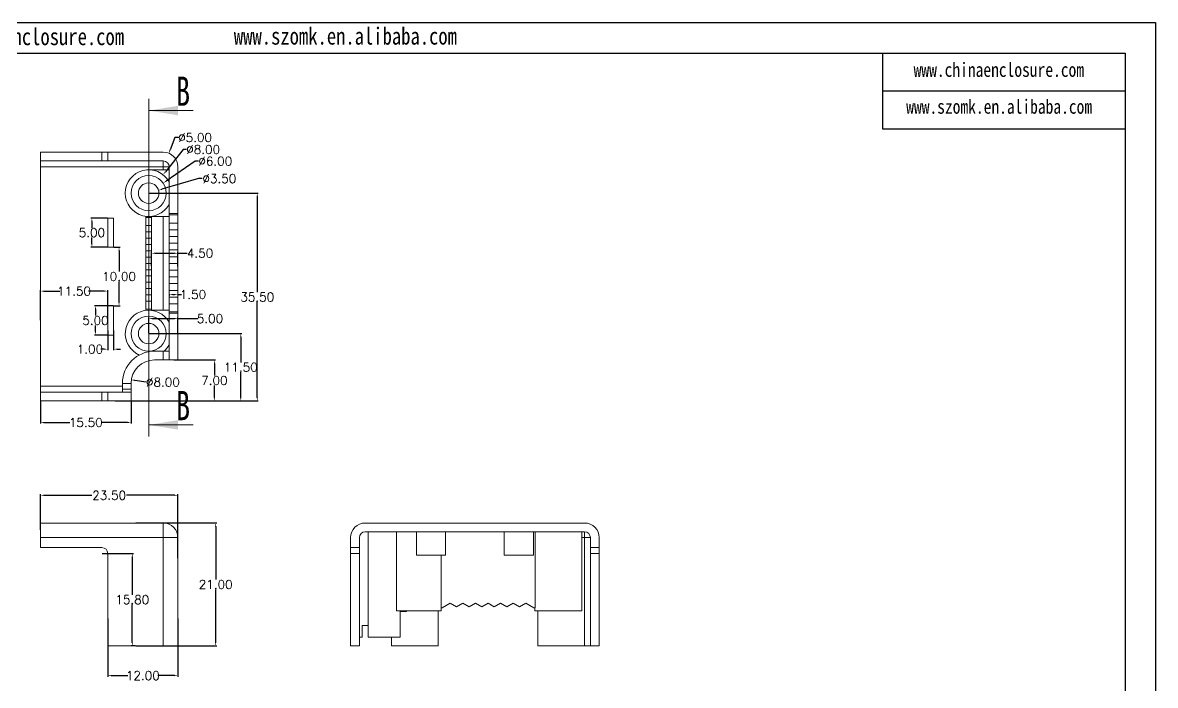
# Model space of a CAD drawing. Header units: inches. Extents: x 1696 to 3185, y 390 to 766.
# Drawn here: x 1810.4 to 2004, y 494.1 to 607.3 of the extents above; entities that cross this region are included whole.
import ezdxf

# ---------------------------------------------------------------- set-up
doc = ezdxf.new("R2010")
doc.units = ezdxf.units.IN
doc.header["$LTSCALE"] = 15
doc.linetypes.add('CENTER', pattern=[10.16, 6.35, -1.27, 1.27, -1.27])
doc.layers.add('文字', color=81, linetype='Continuous')
doc.styles.add('SLDTEXTSTYLE6', font='TXT', dxfattribs={"width": 0.7})
doc.styles.get("Standard").update_dxf_attribs({"font": 'txt', "bigfont": 'gbcbig.shx'})
doc.styles.add('宋体', font='', dxfattribs={"width": 0.8, "height": 3.5})
doc.styles.get('宋体').set_extended_font_data('SimSun')
doc.dimstyles.new('2', dxfattribs={"dimtxt": 1.5, "dimasz": 0.6, "dimexe": 0.18, "dimexo": 0.0625, "dimgap": 0.09, "dimtad": 0, "dimtih": 1, "dimtoh": 1, "dimzin": 0, "dimdsep": 46, "dimtxsty": 'Standard', "dimcen": 0, "dimadec": 0, "dimazin": 2, "dimtfac": 1, "dimtofl": 0, "dimtmove": 0, "dimatfit": 3, "dimfxl": 1, "dimtolj": 1, "dimtzin": 0, "dimarcsym": 0})

# ---------------------------------------------------------------- blocks, each defined once
blk = doc.blocks.new('*D259')
at = {"color": 0, "lineweight": -2}
for p, q in [((1829.74, 521.85), (1843.56, 521.85)), ((1843.38, 521.25), (1843.38, 512.19)), ((1843.38, 501.45), (1843.38, 510.51)), ((1829.74, 500.85), (1843.56, 500.85))]:
    blk.add_line(p, q, dxfattribs=at)
at = {"color": 0}
for points in [[(1843.28, 521.25), (1843.48, 521.25), (1843.38, 521.85)], [(1843.28, 501.45), (1843.48, 501.45), (1843.38, 500.85)]]:
    blk.add_solid(points, dxfattribs=at)
at = {"layer": 'Defpoints', "color": 0}
for p in [(1829.68, 521.85), (1843.38, 521.85), (1829.68, 500.85)]:
    blk.add_point(p, dxfattribs=at)
at = {"color": 0, "insert": (1843.38, 511.35), "char_height": 1.5, "attachment_point": 5}
blk.add_mtext('\\A1;21.00', dxfattribs=at)
blk = doc.blocks.new('*D260')
at = {"color": 0, "lineweight": -2}
for p, q in [((1813.43, 520.66), (1813.43, 526.76)), ((1836.93, 515.82), (1836.93, 526.76)), ((1814.03, 526.58), (1822.22, 526.58)), ((1836.33, 526.58), (1828.15, 526.58))]:
    blk.add_line(p, q, dxfattribs=at)
at = {"color": 0}
for points in [[(1814.03, 526.68), (1814.03, 526.48), (1813.43, 526.58)], [(1836.33, 526.68), (1836.33, 526.48), (1836.93, 526.58)]]:
    blk.add_solid(points, dxfattribs=at)
at = {"layer": 'Defpoints', "color": 0}
for p in [(1813.43, 526.58), (1813.43, 520.6), (1836.93, 515.76)]:
    blk.add_point(p, dxfattribs=at)
at = {"color": 0, "insert": (1825.18, 526.58), "char_height": 1.5, "attachment_point": 5}
blk.add_mtext('\\A1;23.50', dxfattribs=at)
blk = doc.blocks.new('*D261')
at = {"color": 0, "lineweight": -2}
for p, q in [((1824.93, 505.55), (1824.93, 495.59)), ((1836.93, 505.55), (1836.93, 495.59)), ((1825.53, 495.77), (1828.34, 495.77)), ((1836.33, 495.77), (1833.52, 495.77))]:
    blk.add_line(p, q, dxfattribs=at)
at = {"color": 0}
for points in [[(1825.53, 495.87), (1825.53, 495.67), (1824.93, 495.77)], [(1836.33, 495.87), (1836.33, 495.67), (1836.93, 495.77)]]:
    blk.add_solid(points, dxfattribs=at)
at = {"layer": 'Defpoints', "color": 0}
for p in [(1824.93, 505.62), (1836.93, 505.62), (1836.93, 495.77)]:
    blk.add_point(p, dxfattribs=at)
at = {"color": 0, "insert": (1830.93, 495.77), "char_height": 1.5, "attachment_point": 5}
blk.add_mtext('\\A1;12.00', dxfattribs=at)
blk = doc.blocks.new('*D262')
at = {"color": 0, "lineweight": -2}
for p, q in [((1823.99, 516.65), (1829.31, 516.65)), ((1829.13, 516.05), (1829.13, 509.59)), ((1829.13, 501.45), (1829.13, 507.91)), ((1829.62, 500.85), (1828.95, 500.85))]:
    blk.add_line(p, q, dxfattribs=at)
at = {"color": 0}
for points in [[(1829.03, 516.05), (1829.23, 516.05), (1829.13, 516.65)], [(1829.03, 501.45), (1829.23, 501.45), (1829.13, 500.85)]]:
    blk.add_solid(points, dxfattribs=at)
at = {"layer": 'Defpoints', "color": 0}
for p in [(1823.93, 516.65), (1829.13, 516.65), (1829.68, 500.85)]:
    blk.add_point(p, dxfattribs=at)
at = {"color": 0, "insert": (1829.13, 508.75), "char_height": 1.5, "attachment_point": 5}
blk.add_mtext('\\A1;15.80', dxfattribs=at)
blk = doc.blocks.new('*D280')
at = {"color": 0, "lineweight": -2}
for p, q in [((1813.43, 556.52), (1813.43, 561.65)), ((1814.03, 561.47), (1816.72, 561.47)), ((1824.33, 561.47), (1821.65, 561.47)), ((1824.93, 556.52), (1824.93, 561.65))]:
    blk.add_line(p, q, dxfattribs=at)
at = {"color": 0}
for points in [[(1814.03, 561.57), (1814.03, 561.37), (1813.43, 561.47)], [(1824.33, 561.57), (1824.33, 561.37), (1824.93, 561.47)]]:
    blk.add_solid(points, dxfattribs=at)
at = {"layer": 'Defpoints', "color": 0}
for p in [(1813.43, 561.47), (1813.43, 556.46), (1824.93, 556.46)]:
    blk.add_point(p, dxfattribs=at)
at = {"color": 0, "insert": (1819.18, 561.47), "char_height": 1.5, "attachment_point": 5}
blk.add_mtext('\\A1;11.50', dxfattribs=at)
blk = doc.blocks.new('*D281')
at = {"color": 0, "lineweight": -2}
for p, q in [((1825.87, 558.96), (1822.65, 558.96)), ((1822.83, 558.36), (1822.83, 557.3)), ((1824.87, 553.96), (1822.65, 553.96)), ((1822.83, 554.56), (1822.83, 555.62))]:
    blk.add_line(p, q, dxfattribs=at)
at = {"color": 0}
for points in [[(1822.73, 558.36), (1822.93, 558.36), (1822.83, 558.96)], [(1822.73, 554.56), (1822.93, 554.56), (1822.83, 553.96)]]:
    blk.add_solid(points, dxfattribs=at)
at = {"layer": 'Defpoints', "color": 0}
for p in [(1822.83, 558.96), (1825.93, 558.96), (1824.93, 553.96)]:
    blk.add_point(p, dxfattribs=at)
at = {"color": 0, "insert": (1822.83, 556.46), "char_height": 1.5, "attachment_point": 5}
blk.add_mtext('\\A1;5.00', dxfattribs=at)
blk = doc.blocks.new('*D282')
at = {"color": 0, "lineweight": -2}
for p, q in [((1824.93, 554.75), (1824.93, 551.37)), ((1825.93, 554.75), (1825.93, 551.37)), ((1824.33, 551.55), (1823.73, 551.55)), ((1826.53, 551.55), (1827.13, 551.55))]:
    blk.add_line(p, q, dxfattribs=at)
at = {"color": 0}
for points in [[(1824.33, 551.65), (1824.33, 551.45), (1824.93, 551.55)], [(1826.53, 551.65), (1826.53, 551.45), (1825.93, 551.55)]]:
    blk.add_solid(points, dxfattribs=at)
at = {"layer": 'Defpoints', "color": 0}
for p in [(1824.93, 554.81), (1825.93, 554.81), (1824.93, 551.55)]:
    blk.add_point(p, dxfattribs=at)
at = {"color": 0, "insert": (1821.89, 551.55), "char_height": 1.5, "attachment_point": 5}
blk.add_mtext('\\A1;1.00', dxfattribs=at)
blk = doc.blocks.new('*D283')
at = {"color": 0, "lineweight": -2}
for p, q in [((1825.99, 568.96), (1827.04, 568.96)), ((1826.86, 568.36), (1826.86, 564.8)), ((1826.86, 559.56), (1826.86, 563.12)), ((1825.99, 558.96), (1827.04, 558.96))]:
    blk.add_line(p, q, dxfattribs=at)
at = {"color": 0}
for points in [[(1826.76, 568.36), (1826.96, 568.36), (1826.86, 568.96)], [(1826.76, 559.56), (1826.96, 559.56), (1826.86, 558.96)]]:
    blk.add_solid(points, dxfattribs=at)
at = {"layer": 'Defpoints', "color": 0}
for p in [(1825.93, 568.96), (1826.86, 568.96), (1825.93, 558.96)]:
    blk.add_point(p, dxfattribs=at)
at = {"color": 0, "insert": (1826.86, 563.96), "char_height": 1.5, "attachment_point": 5}
blk.add_mtext('\\A1;10.00', dxfattribs=at)
blk = doc.blocks.new('*D284')
at = {"color": 0, "lineweight": -2}
for p, q in [((1824.87, 573.96), (1822.04, 573.96)), ((1822.22, 573.36), (1822.22, 572.3)), ((1822.22, 569.56), (1822.22, 570.62)), ((1824.87, 568.96), (1822.04, 568.96))]:
    blk.add_line(p, q, dxfattribs=at)
at = {"color": 0}
for points in [[(1822.12, 573.36), (1822.32, 573.36), (1822.22, 573.96)], [(1822.12, 569.56), (1822.32, 569.56), (1822.22, 568.96)]]:
    blk.add_solid(points, dxfattribs=at)
at = {"layer": 'Defpoints', "color": 0}
for p in [(1822.22, 573.96), (1824.93, 573.96), (1824.93, 568.96)]:
    blk.add_point(p, dxfattribs=at)
at = {"color": 0, "insert": (1822.22, 571.46), "char_height": 1.5, "attachment_point": 5}
blk.add_mtext('\\A1;5.00', dxfattribs=at)
blk = doc.blocks.new('*D285')
at = {"color": 0, "lineweight": -2}
for p, q in [((1813.43, 542.65), (1813.43, 538.84)), ((1828.93, 542.65), (1828.93, 538.84)), ((1814.03, 539.02), (1818.47, 539.02)), ((1828.33, 539.02), (1823.9, 539.02))]:
    blk.add_line(p, q, dxfattribs=at)
at = {"color": 0}
for points in [[(1814.03, 539.12), (1814.03, 538.92), (1813.43, 539.02)], [(1828.33, 539.12), (1828.33, 538.92), (1828.93, 539.02)]]:
    blk.add_solid(points, dxfattribs=at)
at = {"layer": 'Defpoints', "color": 0}
for p in [(1813.43, 542.71), (1828.93, 542.71), (1813.43, 539.02)]:
    blk.add_point(p, dxfattribs=at)
at = {"color": 0, "insert": (1821.18, 539.02), "char_height": 1.5, "attachment_point": 5}
blk.add_mtext('\\A1;15.50', dxfattribs=at)
blk = doc.blocks.new('*D286')
at = {"color": 0, "lineweight": -2}
for p, q in [((1831.93, 554.27), (1831.93, 556.95)), ((1832.53, 556.77), (1836.33, 556.77)), ((1836.93, 554.27), (1836.93, 556.95)), ((1836.93, 556.77), (1840.32, 556.77))]:
    blk.add_line(p, q, dxfattribs=at)
at = {"color": 0}
for points in [[(1832.53, 556.87), (1832.53, 556.67), (1831.93, 556.77)], [(1836.33, 556.87), (1836.33, 556.67), (1836.93, 556.77)]]:
    blk.add_solid(points, dxfattribs=at)
at = {"layer": 'Defpoints', "color": 0}
for p in [(1831.93, 556.77), (1831.93, 554.21), (1836.93, 554.21)]:
    blk.add_point(p, dxfattribs=at)
at = {"color": 0, "insert": (1842.41, 556.77), "char_height": 1.5, "attachment_point": 5}
blk.add_mtext('\\A1;5.00', dxfattribs=at)
blk = doc.blocks.new('*D287')
at = {"color": 0, "lineweight": -2}
for p, q in [((1835.43, 560.96), (1835.43, 560.7)), ((1836.03, 560.88), (1836.33, 560.88)), ((1836.93, 560.96), (1836.93, 560.7)), ((1836.93, 560.88), (1837.53, 560.88))]:
    blk.add_line(p, q, dxfattribs=at)
at = {"color": 0}
for points in [[(1836.03, 560.98), (1836.03, 560.78), (1835.43, 560.88)], [(1836.33, 560.98), (1836.33, 560.78), (1836.93, 560.88)]]:
    blk.add_solid(points, dxfattribs=at)
at = {"layer": 'Defpoints', "color": 0}
for p in [(1835.43, 561.02), (1836.93, 561.02), (1836.93, 560.88)]:
    blk.add_point(p, dxfattribs=at)
at = {"color": 0, "insert": (1839.5, 560.88), "char_height": 1.5, "attachment_point": 5}
blk.add_mtext('\\A1;1.50', dxfattribs=at)
blk = doc.blocks.new('*D288')
at = {"color": 0, "lineweight": -2}
for p, q in [((1832.43, 565.73), (1832.43, 568.12)), ((1833.03, 567.94), (1836.33, 567.94)), ((1836.93, 565.68), (1836.93, 568.12)), ((1836.93, 567.94), (1838.49, 567.94))]:
    blk.add_line(p, q, dxfattribs=at)
at = {"color": 0}
for points in [[(1833.03, 568.04), (1833.03, 567.84), (1832.43, 567.94)], [(1836.33, 568.04), (1836.33, 567.84), (1836.93, 567.94)]]:
    blk.add_solid(points, dxfattribs=at)
at = {"layer": 'Defpoints', "color": 0}
for p in [(1836.93, 567.94), (1832.43, 565.67), (1836.93, 565.62)]:
    blk.add_point(p, dxfattribs=at)
at = {"color": 0, "insert": (1840.71, 567.94), "char_height": 1.5, "attachment_point": 5}
blk.add_mtext('\\A1;4.50', dxfattribs=at)
blk = doc.blocks.new('*D289')
at = {"color": 0, "lineweight": -2}
for p, q in [((1840.45, 580.69), (1834.19, 578.87)), ((1841.05, 580.69), (1840.45, 580.69))]:
    blk.add_line(p, q, dxfattribs=at)
at = {"color": 0}
blk.add_solid([(1834.16, 578.96), (1834.22, 578.77), (1833.61, 578.7)], dxfattribs=at)
at = {"layer": 'Defpoints', "color": 0}
for p in [(1830.25, 577.72), (1833.61, 578.7)]:
    blk.add_point(p, dxfattribs=at)
at = {"color": 0, "insert": (1844.01, 580.69), "char_height": 1.5, "attachment_point": 5}
blk.add_mtext('\\A1;∅3.50', dxfattribs=at)
blk = doc.blocks.new('*D290')
at = {"color": 0, "lineweight": -2}
for p, q in [((1839.87, 583.67), (1834.9, 580.25)), ((1840.47, 583.67), (1839.87, 583.67))]:
    blk.add_line(p, q, dxfattribs=at)
at = {"color": 0}
blk.add_solid([(1834.84, 580.33), (1834.95, 580.17), (1834.4, 579.91)], dxfattribs=at)
at = {"layer": 'Defpoints', "color": 0}
for p in [(1834.4, 579.91), (1829.46, 576.51)]:
    blk.add_point(p, dxfattribs=at)
at = {"color": 0, "insert": (1843.31, 583.67), "char_height": 1.5, "attachment_point": 5}
blk.add_mtext('\\A1;∅6.00', dxfattribs=at)
blk = doc.blocks.new('*D291')
at = {"color": 0, "lineweight": -2}
for p, q in [((1837.8, 585.68), (1834.78, 581.83)), ((1838.4, 585.68), (1837.8, 585.68))]:
    blk.add_line(p, q, dxfattribs=at)
at = {"color": 0}
blk.add_solid([(1834.7, 581.89), (1834.85, 581.77), (1834.4, 581.36)], dxfattribs=at)
at = {"layer": 'Defpoints', "color": 0}
for p in [(1834.4, 581.36), (1829.46, 575.07)]:
    blk.add_point(p, dxfattribs=at)
at = {"color": 0, "insert": (1841.24, 585.68), "char_height": 1.5, "attachment_point": 5}
blk.add_mtext('\\A1;∅8.00', dxfattribs=at)
blk = doc.blocks.new('*D292')
at = {"color": 0, "lineweight": -2}
for p, q in [((1836.42, 587.7), (1835.58, 585.59)), ((1837.02, 587.7), (1836.42, 587.7))]:
    blk.add_line(p, q, dxfattribs=at)
at = {"color": 0}
blk.add_solid([(1835.48, 585.63), (1835.67, 585.55), (1835.36, 585.03)], dxfattribs=at)
at = {"layer": 'Defpoints', "color": 0}
for p in [(1835.36, 585.03), (1833.51, 580.39)]:
    blk.add_point(p, dxfattribs=at)
at = {"color": 0, "insert": (1839.86, 587.7), "char_height": 1.5, "attachment_point": 5}
blk.add_mtext('\\A1;∅5.00', dxfattribs=at)
blk = doc.blocks.new('*D297')
at = {"color": 0, "lineweight": -2}
blk.add_line((1831.52, 545.92), (1829.57, 546.22), dxfattribs=at)
at = {"color": 0}
blk.add_solid([(1829.58, 546.32), (1829.56, 546.12), (1828.98, 546.31)], dxfattribs=at)
at = {"layer": 'Defpoints', "color": 0}
for p in [(1828.98, 546.31), (1836.89, 545.11)]:
    blk.add_point(p, dxfattribs=at)
at = {"color": 0, "insert": (1834.36, 545.92), "char_height": 1.5, "attachment_point": 5}
blk.add_mtext('\\A1;∅8.00', dxfattribs=at)
blk = doc.blocks.new('*D298')
at = {"color": 0, "lineweight": -2}
for p, q in [((1836.24, 549.71), (1843.34, 549.71)), ((1843.16, 549.11), (1843.16, 547.05)), ((1843.16, 543.31), (1843.16, 545.37)), ((1826.99, 542.71), (1843.34, 542.71))]:
    blk.add_line(p, q, dxfattribs=at)
at = {"color": 0}
for points in [[(1843.06, 549.11), (1843.26, 549.11), (1843.16, 549.71)], [(1843.06, 543.31), (1843.26, 543.31), (1843.16, 542.71)]]:
    blk.add_solid(points, dxfattribs=at)
at = {"layer": 'Defpoints', "color": 0}
for p in [(1836.18, 549.71), (1843.16, 549.71), (1826.93, 542.71)]:
    blk.add_point(p, dxfattribs=at)
at = {"color": 0, "insert": (1843.16, 546.21), "char_height": 1.5, "attachment_point": 5}
blk.add_mtext('\\A1;7.00', dxfattribs=at)
blk = doc.blocks.new('*D299')
at = {"color": 0, "lineweight": -2}
for p, q in [((1831.99, 554.21), (1847.85, 554.21)), ((1847.67, 553.61), (1847.67, 549.3)), ((1847.67, 543.31), (1847.67, 547.62)), ((1826.99, 542.71), (1847.85, 542.71))]:
    blk.add_line(p, q, dxfattribs=at)
at = {"color": 0}
for points in [[(1847.57, 553.61), (1847.77, 553.61), (1847.67, 554.21)], [(1847.57, 543.31), (1847.77, 543.31), (1847.67, 542.71)]]:
    blk.add_solid(points, dxfattribs=at)
at = {"layer": 'Defpoints', "color": 0}
for p in [(1831.93, 554.21), (1847.67, 554.21), (1826.93, 542.71)]:
    blk.add_point(p, dxfattribs=at)
at = {"color": 0, "insert": (1847.67, 548.46), "char_height": 1.5, "attachment_point": 5}
blk.add_mtext('\\A1;11.50', dxfattribs=at)
blk = doc.blocks.new('*D300')
at = {"color": 0, "lineweight": -2}
for p, q in [((1831.99, 578.21), (1850.67, 578.21)), ((1850.49, 577.61), (1850.49, 561.3)), ((1850.49, 543.31), (1850.49, 559.62)), ((1826.21, 542.71), (1850.67, 542.71))]:
    blk.add_line(p, q, dxfattribs=at)
at = {"color": 0}
for points in [[(1850.39, 577.61), (1850.59, 577.61), (1850.49, 578.21)], [(1850.39, 543.31), (1850.59, 543.31), (1850.49, 542.71)]]:
    blk.add_solid(points, dxfattribs=at)
at = {"layer": 'Defpoints', "color": 0}
for p in [(1831.93, 578.21), (1850.49, 578.21), (1826.15, 542.71)]:
    blk.add_point(p, dxfattribs=at)
at = {"color": 0, "insert": (1850.49, 560.46), "char_height": 1.5, "attachment_point": 5}
blk.add_mtext('\\A1;35.50', dxfattribs=at)

msp = doc.modelspace()

# ---------------------------------------------------------------- linework, layer by layer
for p, q in [((1696.057, 607.341), (2003.987, 607.341)), ((2003.987, 607.341), (2003.987, 389.613)), ((1701.241, 602.157), (1998.803, 602.157)), ((1957.331, 602.157), (1957.331, 589.197)), ((1998.803, 602.157), (1998.803, 394.797)), ((1957.331, 595.677), (1998.803, 595.677)), ((1957.331, 589.197), (1998.803, 589.197))]:
    msp.add_line(p, q)
at = {"color": 7, "linetype": 'CENTER', "lineweight": 0}
msp.add_line((1831.932, 594.322), (1831.932, 536.61), dxfattribs=at)
at = {"color": 7, "linetype": 'Continuous', "lineweight": 0}
for p, q in [((1839.532, 592.322), (1831.932, 592.322)), ((1839.532, 538.61), (1831.932, 538.61))]:
    msp.add_line(p, q, dxfattribs=at)
at = {"color": 7, "linetype": 'Continuous', "lineweight": 15}
for p, q in [((1813.432, 583.711), (1813.432, 585.211)), ((1823.932, 585.211), (1813.432, 585.211)), ((1823.932, 583.711), (1823.932, 585.211)), ((1823.932, 585.211), (1824.932, 585.211)), ((1824.932, 583.711), (1824.932, 585.211)), ((1824.932, 585.211), (1834.432, 585.211)), ((1823.932, 583.711), (1813.432, 583.711)), ((1813.432, 583.711), (1813.432, 582.711)), ((1824.932, 583.711), (1823.932, 583.711)), ((1824.932, 583.711), (1834.432, 583.711)), ((1834.432, 582.711), (1834.432, 583.711)), ((1813.432, 582.711), (1834.432, 582.711)), ((1813.432, 582.711), (1813.432, 545.211)), ((1831.932, 582.211), (1835.432, 582.211)), ((1834.432, 582.711), (1834.432, 582.211)), ((1835.432, 582.711), (1834.432, 582.711)), ((1835.432, 582.711), (1835.432, 574.711)), ((1836.932, 582.711), (1836.932, 574.711)), ((1825.932, 573.961), (1824.932, 573.961)), ((1824.932, 573.961), (1824.932, 568.961)), ((1825.932, 568.961), (1825.932, 573.961)), ((1831.432, 574.243), (1831.432, 574.043)), ((1832.432, 574.043), (1831.432, 574.043)), ((1831.432, 574.043), (1831.432, 572.657)), ((1832.432, 574.043), (1832.432, 574.243)), ((1835.432, 574.211), (1832.432, 574.211)), ((1832.432, 574.043), (1832.432, 572.657)), ((1834.432, 574.211), (1834.432, 558.211)), ((1835.432, 574.711), (1836.932, 574.711)), ((1835.432, 574.711), (1835.432, 574.483)), ((1835.432, 574.483), (1836.932, 574.483)), ((1835.432, 573.097), (1835.432, 574.483)), ((1835.432, 573.097), (1836.932, 573.097)), ((1835.432, 571.947), (1835.432, 573.097)), ((1836.932, 574.711), (1836.932, 574.483)), ((1836.932, 573.097), (1836.932, 574.483)), ((1836.932, 571.947), (1836.932, 573.097)), ((1832.432, 572.657), (1831.432, 572.657)), ((1831.432, 572.657), (1831.432, 571.582)), ((1831.432, 571.582), (1832.432, 571.582)), ((1831.432, 571.582), (1831.432, 570.507)), ((1832.432, 572.657), (1832.432, 571.582)), ((1832.432, 571.582), (1832.432, 570.507)), ((1836.932, 571.947), (1835.432, 571.947)), ((1835.432, 570.797), (1835.432, 571.947)), ((1836.932, 570.797), (1836.932, 571.947)), ((1832.432, 570.507), (1831.432, 570.507)), ((1831.432, 570.507), (1831.432, 569.432)), ((1831.432, 569.432), (1832.432, 569.432)), ((1831.432, 569.432), (1831.432, 568.357)), ((1832.432, 570.507), (1832.432, 569.432)), ((1832.432, 569.432), (1832.432, 568.357)), ((1835.432, 570.797), (1836.932, 570.797)), ((1835.432, 569.647), (1835.432, 570.797)), ((1836.932, 569.647), (1835.432, 569.647)), ((1835.432, 568.497), (1835.432, 569.647)), ((1836.932, 569.647), (1836.932, 570.797)), ((1836.932, 568.497), (1836.932, 569.647)), ((1824.932, 568.961), (1825.932, 568.961)), ((1832.432, 568.357), (1831.432, 568.357)), ((1831.432, 568.357), (1831.432, 567.282)), ((1831.432, 567.282), (1832.432, 567.282)), ((1831.432, 567.282), (1831.432, 566.207)), ((1832.432, 568.357), (1832.432, 567.282)), ((1832.432, 567.282), (1832.432, 566.207)), ((1835.432, 568.497), (1836.932, 568.497)), ((1835.432, 567.347), (1835.432, 568.497)), ((1836.932, 567.347), (1835.432, 567.347)), ((1835.432, 566.197), (1835.432, 567.347)), ((1836.932, 567.347), (1836.932, 568.497)), ((1836.932, 566.197), (1836.932, 567.347)), ((1832.432, 566.207), (1831.432, 566.207)), ((1831.432, 566.207), (1831.432, 565.132)), ((1832.432, 566.207), (1832.432, 565.132)), ((1835.432, 566.197), (1836.932, 566.197)), ((1835.432, 565.047), (1835.432, 566.197)), ((1836.932, 565.047), (1836.932, 566.197)), ((1831.432, 565.132), (1832.432, 565.132)), ((1831.432, 565.132), (1831.432, 564.057)), ((1832.432, 564.057), (1831.432, 564.057)), ((1831.432, 564.057), (1831.432, 562.982)), ((1832.432, 565.132), (1832.432, 564.057)), ((1832.432, 564.057), (1832.432, 562.982)), ((1836.932, 565.047), (1835.432, 565.047)), ((1835.432, 563.897), (1835.432, 565.047)), ((1835.432, 563.897), (1836.932, 563.897)), ((1835.432, 562.747), (1835.432, 563.897)), ((1836.932, 563.897), (1836.932, 565.047)), ((1836.932, 562.747), (1836.932, 563.897)), ((1831.432, 562.982), (1832.432, 562.982)), ((1831.432, 562.982), (1831.432, 561.907)), ((1832.432, 561.907), (1831.432, 561.907)), ((1831.432, 561.907), (1831.432, 560.832)), ((1832.432, 562.982), (1832.432, 561.907)), ((1832.432, 561.907), (1832.432, 560.832)), ((1836.932, 562.747), (1835.432, 562.747)), ((1835.432, 561.597), (1835.432, 562.747)), ((1835.432, 561.597), (1836.932, 561.597)), ((1835.432, 560.447), (1835.432, 561.597)), ((1836.932, 561.597), (1836.932, 562.747)), ((1836.932, 560.447), (1836.932, 561.597)), ((1831.432, 560.832), (1832.432, 560.832)), ((1831.432, 560.832), (1831.432, 559.757)), ((1832.432, 559.757), (1831.432, 559.757)), ((1831.432, 559.757), (1831.432, 558.371)), ((1832.432, 560.832), (1832.432, 559.757)), ((1832.432, 559.757), (1832.432, 558.371)), ((1836.932, 560.447), (1835.432, 560.447)), ((1835.432, 559.297), (1835.432, 560.447)), ((1836.932, 559.297), (1836.932, 560.447)), ((1825.932, 558.961), (1824.932, 558.961)), ((1824.932, 558.961), (1824.932, 553.961)), ((1825.932, 553.961), (1825.932, 558.961)), ((1832.432, 558.371), (1831.432, 558.371)), ((1831.432, 558.371), (1831.432, 558.18)), ((1832.432, 558.18), (1832.432, 558.371)), ((1832.432, 558.211), (1835.432, 558.211)), ((1835.432, 559.297), (1836.932, 559.297)), ((1835.432, 557.911), (1835.432, 559.297)), ((1835.432, 557.911), (1836.932, 557.911)), ((1835.432, 557.911), (1835.432, 557.711)), ((1836.932, 557.711), (1835.432, 557.711)), ((1835.432, 557.711), (1835.432, 549.711)), ((1836.932, 557.911), (1836.932, 559.297)), ((1836.932, 557.911), (1836.932, 557.711)), ((1836.932, 557.711), (1836.932, 549.711)), ((1824.932, 553.961), (1825.932, 553.961)), ((1834.432, 551.211), (1832.932, 551.211)), ((1834.432, 551.211), (1834.432, 549.711)), ((1835.432, 551.211), (1834.432, 551.211)), ((1832.932, 549.711), (1834.432, 549.711)), ((1834.432, 549.711), (1835.432, 549.711)), ((1835.432, 549.711), (1836.932, 549.711)), ((1827.432, 545.211), (1813.432, 545.211)), ((1813.432, 545.211), (1813.432, 544.211)), ((1813.432, 542.711), (1813.432, 544.211)), ((1823.932, 544.211), (1813.432, 544.211)), ((1823.932, 542.711), (1823.932, 544.211)), ((1823.932, 544.211), (1824.932, 544.211)), ((1824.932, 542.711), (1824.932, 544.211)), ((1824.932, 544.211), (1828.932, 544.211)), ((1828.932, 545.711), (1827.432, 545.711)), ((1827.432, 545.711), (1827.432, 544.711)), ((1827.432, 544.711), (1827.432, 544.211)), ((1827.432, 544.711), (1828.932, 544.711)), ((1828.932, 544.711), (1828.932, 545.711)), ((1828.932, 544.211), (1828.932, 544.711)), ((1828.932, 542.711), (1828.932, 544.211)), ((1823.932, 542.711), (1813.432, 542.711)), ((1824.932, 542.711), (1823.932, 542.711)), ((1824.932, 542.711), (1828.932, 542.711)), ((1813.432, 521.848), (1834.432, 521.848)), ((1813.432, 519.348), (1813.432, 521.848)), ((1834.432, 521.848), (1834.432, 519.348)), ((1906.435, 521.848), (1868.935, 521.848)), ((1834.432, 519.348), (1813.432, 519.348)), ((1813.432, 519.348), (1813.432, 517.648)), ((1834.432, 500.848), (1834.432, 519.348)), ((1836.932, 519.348), (1834.432, 519.348)), ((1836.932, 519.348), (1836.932, 500.848)), ((1866.435, 519.348), (1866.435, 517.648)), ((1867.935, 519.348), (1867.935, 517.648)), ((1906.435, 520.348), (1868.935, 520.348)), ((1869.435, 520.348), (1869.435, 504.348)), ((1874.275, 520.348), (1874.275, 506.848)), ((1877.685, 516.348), (1877.685, 520.348)), ((1882.685, 516.348), (1882.685, 520.348)), ((1892.685, 516.348), (1892.685, 520.348)), ((1897.685, 516.348), (1897.685, 520.348)), ((1897.967, 507.348), (1897.967, 520.348)), ((1905.935, 515.348), (1905.935, 520.348)), ((1905.935, 519.348), (1906.435, 519.348)), ((1906.435, 519.348), (1906.435, 520.348)), ((1906.435, 519.348), (1907.435, 519.348)), ((1906.435, 519.348), (1906.435, 500.848)), ((1907.435, 519.348), (1907.435, 517.648)), ((1908.935, 519.348), (1908.935, 517.648)), ((1823.932, 517.648), (1813.432, 517.648)), ((1866.435, 517.648), (1867.935, 517.648)), ((1866.435, 516.648), (1866.435, 517.648)), ((1867.935, 517.648), (1867.935, 516.648)), ((1907.435, 517.648), (1908.935, 517.648)), ((1907.435, 516.648), (1907.435, 517.648)), ((1908.935, 517.648), (1908.935, 516.648)), ((1824.932, 500.848), (1824.932, 516.648)), ((1867.935, 516.648), (1866.435, 516.648)), ((1866.435, 500.848), (1866.435, 516.648)), ((1867.935, 500.848), (1867.935, 516.648)), ((1882.685, 516.348), (1877.685, 516.348)), ((1881.904, 507.348), (1881.904, 516.348)), ((1897.685, 516.348), (1892.685, 516.348)), ((1905.935, 506.848), (1905.935, 515.348)), ((1908.935, 516.648), (1907.435, 516.648)), ((1907.435, 500.848), (1907.435, 516.648)), ((1908.935, 500.848), (1908.935, 516.648)), ((1882.095, 507.348), (1881.904, 507.348)), ((1881.935, 506.848), (1881.935, 507.348)), ((1883.481, 508.148), (1882.095, 507.348)), ((1884.556, 507.527), (1883.481, 508.148)), ((1885.631, 508.148), (1884.556, 507.527)), ((1886.706, 507.527), (1885.631, 508.148)), ((1887.781, 508.148), (1886.706, 507.527)), ((1888.856, 507.527), (1887.781, 508.148)), ((1889.931, 508.148), (1888.856, 507.527)), ((1891.006, 507.527), (1889.931, 508.148)), ((1892.081, 508.148), (1891.006, 507.527)), ((1893.156, 507.527), (1892.081, 508.148)), ((1894.231, 508.148), (1893.156, 507.527)), ((1895.306, 507.527), (1894.231, 508.148)), ((1896.381, 508.148), (1895.306, 507.527)), ((1897.767, 507.348), (1896.381, 508.148)), ((1897.967, 507.348), (1897.767, 507.348)), ((1897.935, 507.348), (1897.935, 506.848)), ((1881.935, 506.848), (1874.275, 506.848)), ((1874.935, 502.348), (1874.935, 506.848)), ((1875.999, 506.748), (1874.935, 506.748)), ((1875.999, 506.748), (1875.999, 506.848)), ((1881.435, 506.848), (1881.435, 500.848)), ((1905.935, 506.848), (1897.935, 506.848)), ((1898.435, 500.848), (1898.435, 506.848)), ((1869.435, 504.348), (1868.435, 504.348)), ((1868.435, 504.348), (1868.435, 502.348)), ((1869.435, 504.348), (1869.435, 502.348)), ((1868.435, 502.348), (1867.935, 502.348)), ((1874.935, 502.348), (1869.435, 502.348)), ((1873.435, 502.348), (1873.435, 500.848)), ((1824.932, 500.848), (1834.432, 500.848)), ((1836.932, 500.848), (1834.432, 500.848)), ((1866.435, 500.848), (1867.935, 500.848)), ((1881.435, 500.848), (1873.435, 500.848)), ((1906.435, 500.848), (1898.435, 500.848)), ((1906.435, 500.848), (1907.435, 500.848)), ((1907.435, 500.848), (1908.935, 500.848))]:
    msp.add_line(p, q, dxfattribs=at)
for centre, radius in [((1831.932, 578.211), 3), ((1831.932, 578.211), 1.75), ((1831.932, 554.211), 3), ((1831.932, 554.211), 1.75)]:
    msp.add_circle(centre, radius, dxfattribs=at)
for centre, radius, start, end in [((1834.432, 582.711), 2.5, 0, 90), ((1834.432, 582.711), 1, 0, 90), ((1831.932, 578.211), 4, 28.95502, 331.04498), ((1831.932, 554.211), 4, 28.95502, 246.21831), ((1831.932, 554.211), 4, 311.40962, 331.04498), ((1832.932, 545.711), 5.5, 90, 180), ((1832.932, 545.711), 4, 90, 180), ((1834.432, 519.348), 2.5, 0, 90), ((1868.935, 519.348), 2.5, 90, 180), ((1906.435, 519.348), 2.5, 0, 90), ((1868.935, 519.348), 1, 90, 180), ((1906.435, 519.348), 1, 0, 90), ((1823.932, 516.648), 1, 0, 90)]:
    msp.add_arc(centre, radius, start, end, dxfattribs=at)
at = {"color": 7, "linetype": 'Continuous', "lineweight": 0}
for points in [[(1831.932, 592.322), (1836.932, 591.522), (1836.932, 593.122)], [(1831.932, 538.61), (1836.932, 537.81), (1836.932, 539.41)]]:
    msp.add_solid(points, dxfattribs=at)

# ---------------------------------------------------------------- texts
at = {"color": 7, "linetype": 'Continuous', "char_height": 5, "attachment_point": 1, "style": 'SLDTEXTSTYLE6'}
for insert in [(1836.618, 598.131), (1836.618, 544.419)]:
    msp.add_mtext('B', dxfattribs=dict(at, insert=insert))
at = {"layer": '文字', "color": 0, "attachment_point": 1, "style": '宋体'}
for s, insert, char_height, width in [('www.chinaenclosure.com', (1792.773, 606.419), 2.91963, 51.29508), ('www.szomk.en.alibaba.com', (1846.487, 606.512), 2.91963, 51.29508), ('www.chinaenclosure.com', (1962.674, 600.516), 2.43302, 42.7459), ('www.szomk.en.alibaba.com', (1961.402, 594.215), 2.43302, 42.7459)]:
    msp.add_mtext(s, dxfattribs=dict(at, insert=insert, char_height=char_height, width=width))

# ---------------------------------------------------------------- dimensions: what is measured, and where the dimension line sits
for p1, p2, picture, middle in [((1833.508, 580.388), (1835.356, 585.034), '*D292', (1839.856, 587.7)), ((1829.46, 575.067), (1834.404, 581.356), '*D291', (1841.242, 585.676)), ((1829.46, 576.511), (1834.404, 579.911), '*D290', (1843.313, 583.672)), ((1830.252, 577.722), (1833.612, 578.7), '*D289', (1844.011, 580.689))]:
    dim = msp.add_diameter_dim_2p(p1=p1, p2=p2, dimstyle='2')
    dim.commit()
    dim.dimension.update_dxf_attribs({"geometry": picture, "text_midpoint": middle, "dimtype": 163})
for base, p1, p2, picture, middle in [((1850.491, 578.211), (1826.152, 542.711), (1831.932, 578.211), '*D300', (1850.491, 560.461)), ((1822.218, 573.961), (1824.932, 568.961), (1824.932, 573.961), '*D284', (1822.218, 571.461)), ((1826.856, 568.961), (1825.932, 558.961), (1825.932, 568.961), '*D283', (1826.856, 563.961)), ((1822.83, 558.961), (1824.932, 553.961), (1825.932, 558.961), '*D281', (1822.83, 556.461)), ((1847.669, 554.211), (1826.932, 542.711), (1831.932, 554.211), '*D299', (1847.669, 548.461)), ((1843.156, 549.711), (1826.932, 542.711), (1836.182, 549.711), '*D298', (1843.156, 546.211)), ((1843.379, 521.848), (1829.682, 500.848), (1829.682, 521.848), '*D259', (1843.379, 511.348)), ((1829.127, 516.648), (1829.682, 500.848), (1823.932, 516.648), '*D262', (1829.127, 508.748))]:
    dim = msp.add_linear_dim(base=base, p1=p1, p2=p2, angle=90, dimstyle='2')
    dim.commit()
    dim.dimension.update_dxf_attribs({"geometry": picture, "text_midpoint": middle})
for base, p1, p2, picture, middle in [((1836.932, 567.937), (1832.432, 565.67), (1836.932, 565.622), '*D288', (1840.707, 567.937)), ((1813.432, 561.468), (1824.932, 556.461), (1813.432, 556.461), '*D280', (1819.182, 561.468)), ((1831.932, 556.768), (1836.932, 554.211), (1831.932, 554.211), '*D286', (1842.406, 556.768))]:
    dim = msp.add_linear_dim(base=base, p1=p1, p2=p2, dimstyle='2')
    dim.commit()
    dim.dimension.update_dxf_attribs({"geometry": picture, "text_midpoint": middle, "dimtype": 160})
for base, p1, p2, picture, middle in [((1836.932, 560.876), (1835.432, 561.022), (1836.932, 561.022), '*D287', (1839.497, 560.876)), ((1824.932, 551.545), (1825.932, 554.812), (1824.932, 554.812), '*D282', (1821.892, 551.545)), ((1813.432, 539.02), (1828.932, 542.711), (1813.432, 542.711), '*D285', (1821.182, 539.02)), ((1813.432, 526.58), (1836.932, 515.757), (1813.432, 520.598), '*D260', (1825.182, 526.58)), ((1836.932, 495.767), (1824.932, 505.616), (1836.932, 505.616), '*D261', (1830.932, 495.767))]:
    dim = msp.add_linear_dim(base=base, p1=p1, p2=p2, dimstyle='2')
    dim.commit()
    dim.dimension.update_dxf_attribs({"geometry": picture, "text_midpoint": middle})
dim = msp.add_diameter_dim_2p(p1=(1836.887, 545.115), p2=(1828.977, 546.308), dimstyle='2', override={"dimtmove": 1})
dim.commit()
dim.dimension.update_dxf_attribs({"geometry": '*D297', "text_midpoint": (1831.524, 545.924), "dimtype": 163})

doc.saveas('drawing.dxf')
